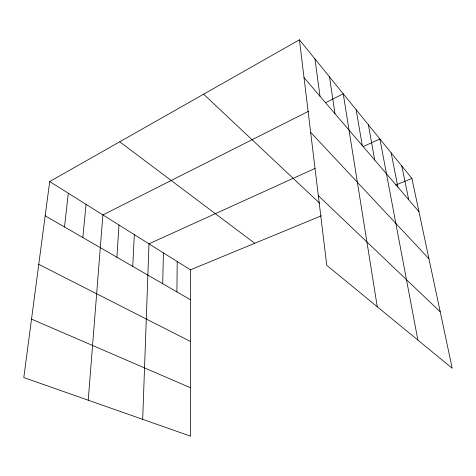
<?xml version="1.0" encoding="UTF-8"?>
<svg xmlns="http://www.w3.org/2000/svg" width="476" height="476" viewBox="0 0 476 476"><rect width="100%" height="100%" fill="white"/><g stroke="black" fill="none" stroke-linecap="round" stroke-linejoin="round"><path stroke-width="0.71" d="M176.905 291.907L177.215 261.55M162.715 283.708L163.411 252.887M142.693 419.338L148.976 243.831L315.07 168.409M132.744 266.393L134.315 234.632M116.912 257.248L118.97 225.005M88.227 400.203L102.893 214.92L308.513 111.295M82.854 237.572L86.031 204.341M64.504 226.969L68.324 193.226M49.706 181.546L23.8 377.569L190.65 436.189L190.43 269.838L49.706 181.546L299.434 39.811L411.901 178.411L452.2 368.257L326.768 265.322L299.434 39.811M325.638 102.667L343.238 93.796L377.272 306.764M363.105 146.602L379.902 138.974L417.892 340.102M190.43 269.838L321.365 215.783M395.675 185.105L411.901 178.411M31.523 319.116L190.584 387.779M38.764 264.347L190.525 341.512M45.178 215.801L190.471 299.743M119.732 141.806L254.737 243.29M203.621 94.194L319.539 203.115M318.325 195.672L440.223 311.822M310.644 132.31L428.965 258.807M304.015 77.606L418.969 211.707M401.798 165.963L408.729 199.765M391.147 152.838L397.918 187.151M368.365 124.754L374.725 160.091M356.161 109.724L362.266 145.561M329.529 76.898L334.991 113.74M314.957 58.941L320.009 96.265"/></g></svg>
